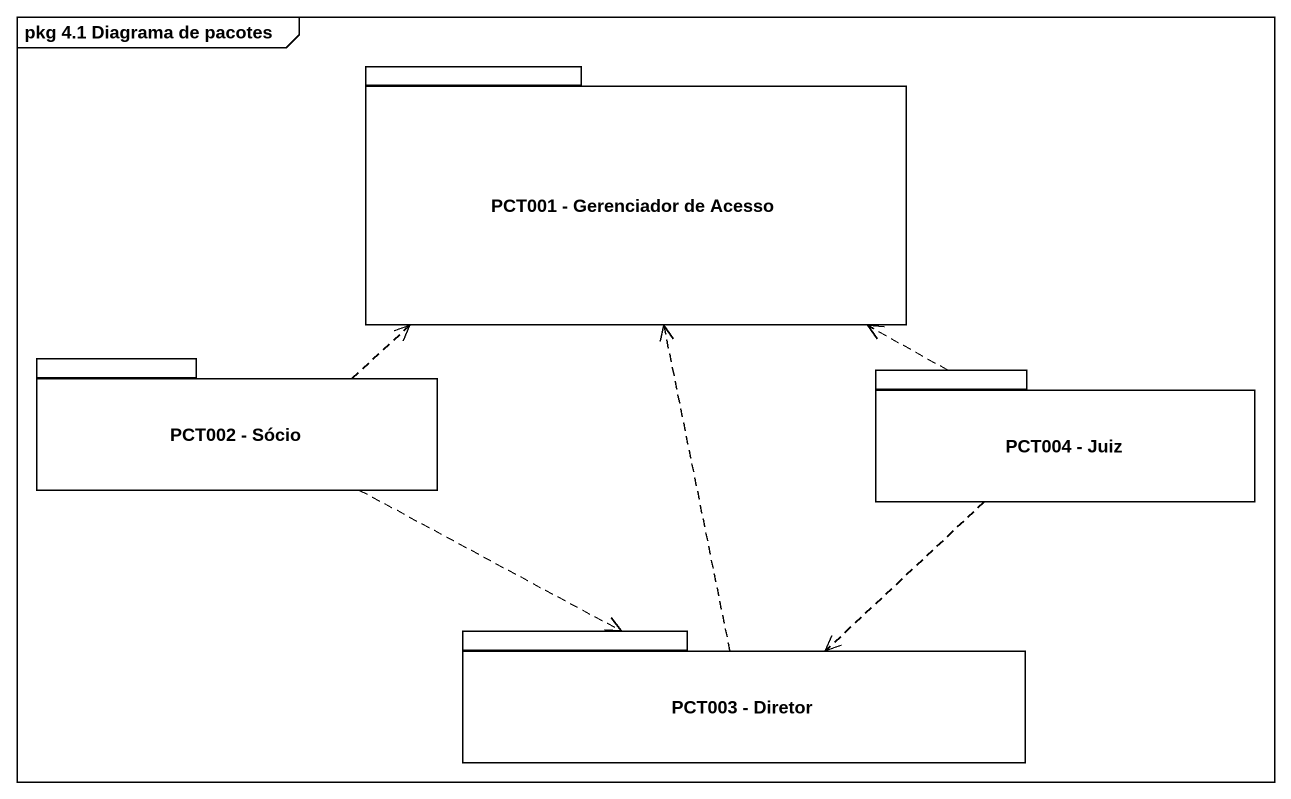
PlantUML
@startuml
mainframe pkg 4.1 Diagrama de pacotes
package "PCT001 - Gerenciador de Acesso" as PCT001_Gerenciador_de_Acesso {
}
package "PCT002 - Sócio" as PCT002_Sócio {
}
package "PCT004 - Juiz" as PCT004_Juiz {
}
package "PCT003 - Diretor" as PCT003_Diretor {
}
PCT002_Sócio .right.> PCT001_Gerenciador_de_Acesso
PCT002_Sócio .right.> PCT003_Diretor
PCT004_Juiz .left.> PCT001_Gerenciador_de_Acesso
PCT004_Juiz ..> PCT003_Diretor
PCT003_Diretor .up.> PCT001_Gerenciador_de_Acesso
@enduml
